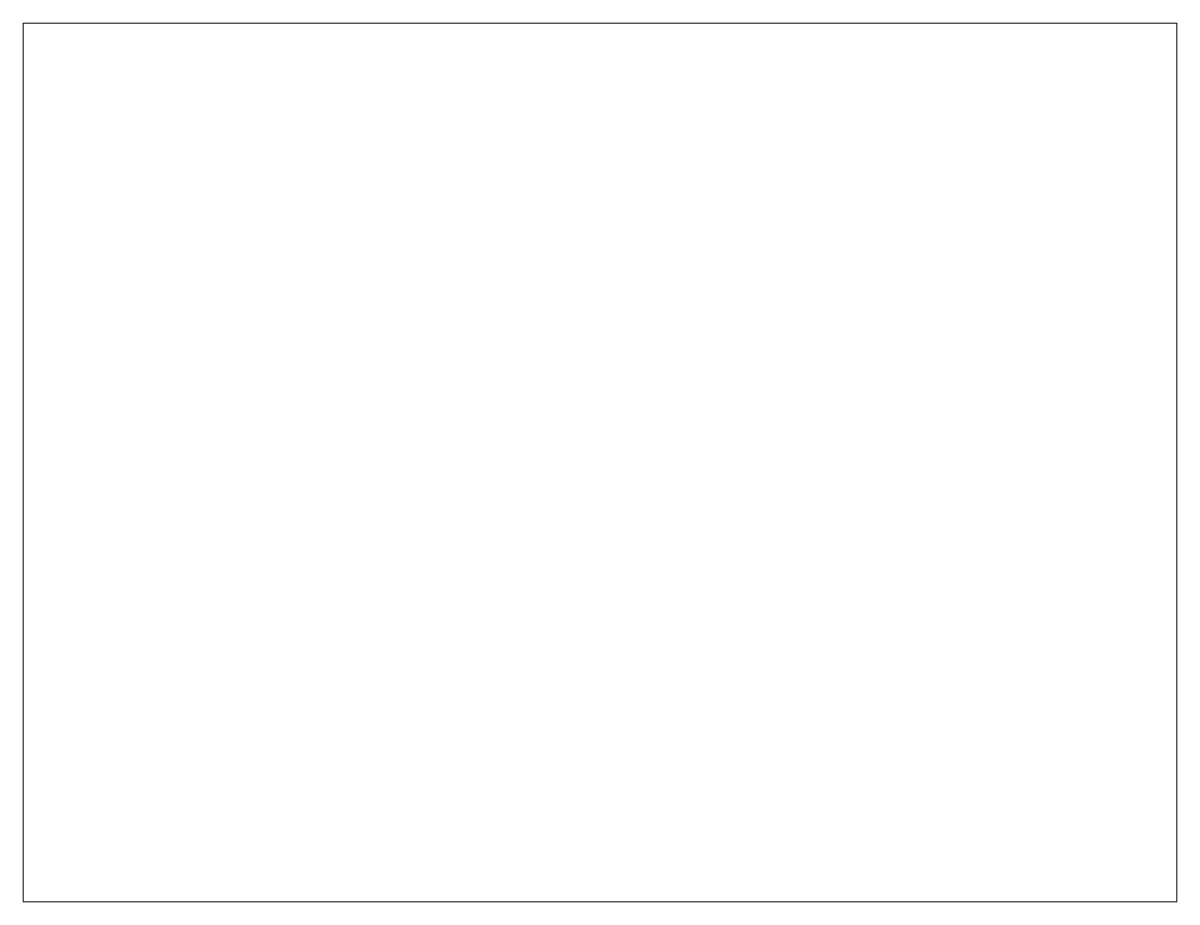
# Paper-space layout 'Layout1' of a CAD drawing. Header units: metres. Extents: x 1.05 to 9.45, y 0.8 to 7.2.
# The model-space entities are those that its viewports show. They can reach past a viewport. Long polylines and large blocks are cut down to what shows.
import ezdxf

# ---------------------------------------------------------------- set-up
doc = ezdxf.new("R2010")
doc.units = ezdxf.units.M
doc.header["$MEASUREMENT"] = 0

msp = doc.modelspace()

# ---------------------------------------------------------------- hatches: boundary and pattern name
at = {"lineweight": 20}
h = msp.add_hatch(dxfattribs=at)
h.set_pattern_fill('ANSI37', color=256, scale=5, style=0)
h.set_pattern_definition([(45, (-2622.07156, 5766.92664), (-0.44194174, 0.44194174), []), (135, (-2622.07156, 5766.92664), (-0.44194174, -0.44194174), [])])
h.paths.add_polyline_path([(-40.926, -40.027), (-39.996, -40.027), (-39.996, -40.484), (-40.926, -40.484)], flags=24)
h.paths.add_polyline_path([(-41.158, -40.534), (-39.763, -40.534), (-39.763, -41.068), (-41.158, -41.068)], flags=24)
h.paths.add_polyline_path([(-38.56, -46.544), (-38.56, -45.41), (-38.103, -45.41), (-38.103, -46.544)], flags=24)
h.paths.add_polyline_path([(-38.053, -46.674), (-38.053, -45.279), (-37.519, -45.279), (-37.519, -46.674)], flags=24)
h.paths.add_polyline_path([(-42.533, -48.532), (-42.533, -43.978), (-40.964, -43.978), (-40.964, -48.532)], flags=24)
h.paths.add_polyline_path([(-43.45, -48.449), (-43.45, -44.859), (-42.879, -44.859), (-42.879, -48.449)], flags=24)
h.paths.add_polyline_path([(-42.556, -51.438), (-39.059, -51.438), (-39.059, -52.01), (-42.556, -52.01)], flags=9)

psp = doc.layouts.get("Layout1")

# ---------------------------------------------------------------- viewports
at = {"layer": '0'}
psp.add_viewport(center=(5.25, 4), size=(8.4, 6.4), view_center_point=(-180.8152, -2363.2196), view_height=14544.877241, dxfattribs=at)

doc.saveas('drawing.dxf')
